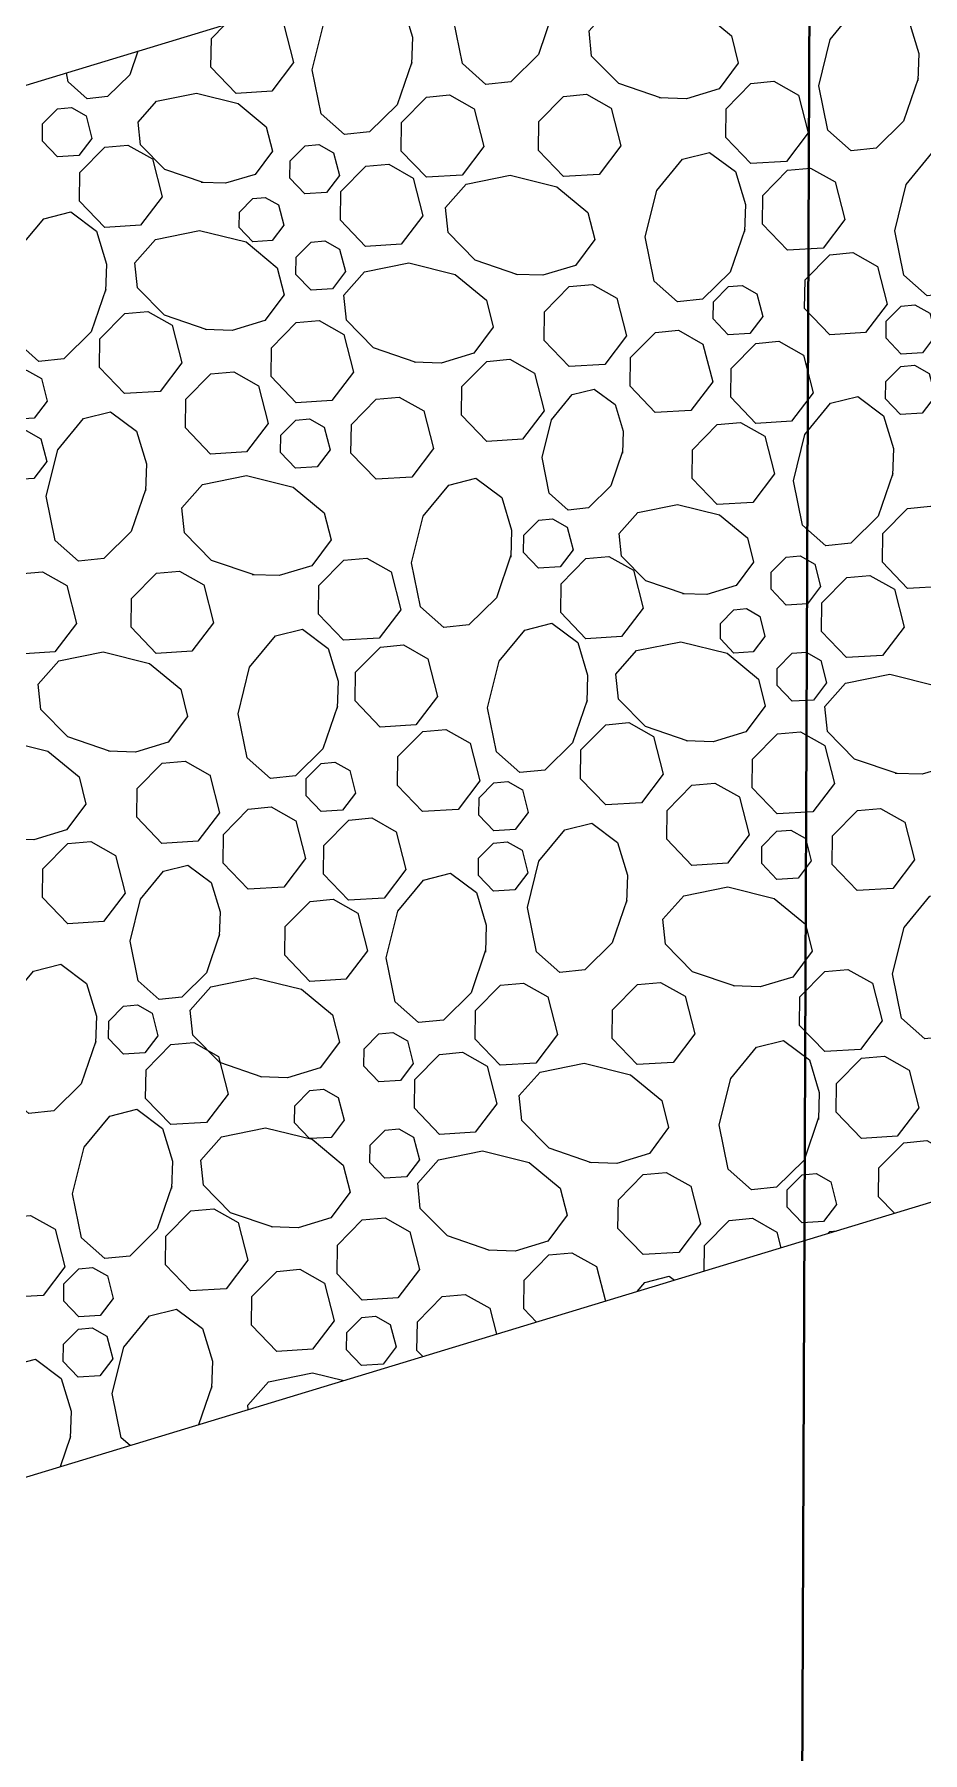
# Model space of a CAD drawing. Header units: inches. Extents: x -5337 to 1057, y 15227 to 19227.
# Drawn here: x -1585.81 to -1583.441, y 18860.726 to 18865.306 of the extents above; entities that cross this region are included whole.
import ezdxf

# ---------------------------------------------------------------- set-up
doc = ezdxf.new("R2010")
doc.units = ezdxf.units.IN
doc.header["$LTSCALE"] = 150
doc.header["$MEASUREMENT"] = 0
doc.layers.add('COMT-MIN', color=84, linetype='Continuous')
doc.layers.add('PAVING', color=7, linetype='Continuous')

msp = doc.modelspace()

# ---------------------------------------------------------------- linework, layer by layer
at = {"layer": 'COMT-MIN', "color": 5, "linetype": 'Continuous', "lineweight": 40}
msp.add_line((-1583.7656, 18859.8976), (-1583.6539, 18887.0124), dxfattribs=at)
msp.add_arc((-1587.1311, 18868.0544), 2.8, 178.8584, 359.4281, dxfattribs=at)
at = {"layer": 'PAVING', "color": 1, "flags": 128}
msp.add_lwpolyline([(-1581.3393, 18862.8249), (-1582.3708, 18866.222), (-1589.1649, 18864.1591), (-1588.1333, 18860.7621)], close=True, dxfattribs=at)
for points in [[(-1584.4271, 18865.3658), (-1584.466, 18865.2523), (-1584.5394, 18865.1801), (-1584.6062, 18865.1731), (-1584.6686, 18865.2284), (-1584.6923, 18865.346), (-1584.6616, 18865.4701), (-1584.5996, 18865.5452)], [(-1584.8037, 18865.2322), (-1584.8426, 18865.1185), (-1584.916, 18865.0463), (-1584.9829, 18865.0394), (-1585.0451, 18865.0946), (-1585.069, 18865.2122), (-1585.0381, 18865.3363), (-1584.9696, 18865.4194), (-1584.8974, 18865.4375), (-1584.8284, 18865.3861), (-1584.802, 18865.299), (-1584.8045, 18865.2269)], [(-1584.1381, 18865.1363), (-1584.2518, 18865.175), (-1584.324, 18865.2484), (-1584.331, 18865.3154), (-1584.2757, 18865.3776), (-1584.1581, 18865.4014), (-1584.034, 18865.3706), (-1583.9509, 18865.3021), (-1583.9328, 18865.2299), (-1583.9842, 18865.1609), (-1584.0714, 18865.1346), (-1584.1435, 18865.1371)], [(-1583.4532, 18865.1888), (-1583.4921, 18865.0753), (-1583.5654, 18865.003), (-1583.6323, 18864.9961), (-1583.6945, 18865.0513), (-1583.7184, 18865.169), (-1583.6877, 18865.293), (-1583.619, 18865.3761), (-1583.5469, 18865.3942), (-1583.4779, 18865.3429), (-1583.4516, 18865.2556), (-1583.454, 18865.1835)], [(-1585.1451, 18865.3314), (-1585.1193, 18865.231), (-1585.177, 18865.155), (-1585.2723, 18865.1492), (-1585.3392, 18865.219), (-1585.3381, 18865.2956), (-1585.3023, 18865.3319)], [(-1585.5345, 18865.2614), (-1585.5558, 18865.1989), (-1585.6153, 18865.1404), (-1585.6693, 18865.1349), (-1585.7198, 18865.1795), (-1585.7247, 18865.2036)], [(-1583.7723, 18865.1443), (-1583.7467, 18865.0438), (-1583.8043, 18864.9678), (-1583.8996, 18864.9621), (-1583.9665, 18865.0319), (-1583.9655, 18865.1083), (-1583.8992, 18865.1755), (-1583.8378, 18865.1813), (-1583.7724, 18865.1443)], [(-1585.3602, 18864.9111), (-1585.4624, 18864.9461), (-1585.5274, 18865.0121), (-1585.5337, 18865.0723), (-1585.484, 18865.1283), (-1585.378, 18865.1497), (-1585.2664, 18865.1219), (-1585.1917, 18865.0603), (-1585.1753, 18864.9954), (-1585.2216, 18864.9333), (-1585.3002, 18864.9096), (-1585.3649, 18864.9117)], [(-1584.6375, 18865.1078), (-1584.6117, 18865.0073), (-1584.6695, 18864.9313), (-1584.7647, 18864.9257), (-1584.8316, 18864.9954), (-1584.8306, 18865.0719), (-1584.7644, 18865.1391), (-1584.7029, 18865.1448), (-1584.6376, 18865.1078)], [(-1584.272, 18865.1096), (-1584.2462, 18865.0091), (-1584.304, 18864.9331), (-1584.3992, 18864.9274), (-1584.4661, 18864.9971), (-1584.4651, 18865.0737), (-1584.3989, 18865.1408), (-1584.3375, 18865.1466), (-1584.272, 18865.1096)], [(-1585.672, 18865.0894), (-1585.6566, 18865.0291), (-1585.6912, 18864.9835), (-1585.7484, 18864.9801), (-1585.7885, 18865.0219), (-1585.788, 18865.0678), (-1585.7482, 18865.1081), (-1585.7113, 18865.1116), (-1585.672, 18865.0894)], [(-1585.4953, 18864.9742), (-1585.4696, 18864.8737), (-1585.5274, 18864.7977), (-1585.6226, 18864.792), (-1585.6895, 18864.8617), (-1585.6885, 18864.9383), (-1585.6222, 18865.0054), (-1585.5608, 18865.0112), (-1585.4954, 18864.9742)], [(-1585.0122, 18864.9909), (-1584.9968, 18864.9306), (-1585.0313, 18864.885), (-1585.0885, 18864.8816), (-1585.1287, 18864.9235), (-1585.128, 18864.9694), (-1585.0882, 18865.0096), (-1585.0515, 18865.0131), (-1585.0122, 18864.9909)], [(-1583.2504, 18864.8022), (-1583.2893, 18864.6885), (-1583.3627, 18864.6164), (-1583.4295, 18864.6093), (-1583.4918, 18864.6646), (-1583.5156, 18864.7823), (-1583.4848, 18864.9063), (-1583.4163, 18864.9895), (-1583.3441, 18865.0075), (-1583.2751, 18864.9562), (-1583.2488, 18864.8689), (-1583.2512, 18864.7969)], [(-1584.7997, 18864.9235), (-1584.7739, 18864.8231), (-1584.8317, 18864.7471), (-1584.9269, 18864.7413), (-1584.9938, 18864.8111), (-1584.9928, 18864.8878), (-1584.9265, 18864.9547), (-1584.8651, 18864.9605), (-1584.7997, 18864.9235)], [(-1583.9157, 18864.7865), (-1583.9546, 18864.6728), (-1584.028, 18864.6006), (-1584.0948, 18864.5936), (-1584.1571, 18864.6489), (-1584.1809, 18864.7666), (-1584.15, 18864.8906), (-1584.0815, 18864.9737), (-1584.0094, 18864.9918), (-1583.9404, 18864.9405), (-1583.914, 18864.8532), (-1583.9165, 18864.7812)], [(-1584.5212, 18864.6658), (-1584.6348, 18864.7047), (-1584.707, 18864.778), (-1584.7139, 18864.8449), (-1584.6587, 18864.9072), (-1584.541, 18864.9309), (-1584.4169, 18864.9001), (-1584.3339, 18864.8317), (-1584.3157, 18864.7594), (-1584.3671, 18864.6906), (-1584.4543, 18864.6641), (-1584.5265, 18864.6666)], [(-1583.6746, 18864.913), (-1583.6489, 18864.8126), (-1583.7065, 18864.7366), (-1583.8019, 18864.7308), (-1583.8687, 18864.8006), (-1583.8678, 18864.8771), (-1583.8014, 18864.9442), (-1583.74, 18864.95), (-1583.6746, 18864.913)], [(-1585.159, 18864.8519), (-1585.1451, 18864.7976), (-1585.1762, 18864.7566), (-1585.2277, 18864.7535), (-1585.2637, 18864.7912), (-1585.2633, 18864.8325), (-1585.2274, 18864.8687), (-1585.1943, 18864.8719), (-1585.159, 18864.8519)], [(-1585.6194, 18864.6276), (-1585.6583, 18864.5139), (-1585.7316, 18864.4418), (-1585.7985, 18864.4348), (-1585.8607, 18864.4901), (-1585.8846, 18864.6077), (-1585.8538, 18864.7317), (-1585.7852, 18864.8149), (-1585.7132, 18864.833), (-1585.6441, 18864.7816), (-1585.6177, 18864.6943), (-1585.6202, 18864.6222)], [(-1585.3496, 18864.5186), (-1585.4632, 18864.5575), (-1585.5354, 18864.6308), (-1585.5424, 18864.6976), (-1585.4872, 18864.76), (-1585.3694, 18864.7838), (-1585.2455, 18864.753), (-1585.1624, 18864.6844), (-1585.1443, 18864.6123), (-1585.1955, 18864.5433), (-1585.2828, 18864.5169), (-1585.3549, 18864.5193)], [(-1584.996, 18864.7341), (-1584.9805, 18864.6739), (-1585.0152, 18864.6283), (-1585.0723, 18864.6249), (-1585.1125, 18864.6667), (-1585.1119, 18864.7127), (-1585.0721, 18864.7529), (-1585.0353, 18864.7564), (-1584.9961, 18864.7341)], [(-1583.5617, 18864.6878), (-1583.5359, 18864.5873), (-1583.5937, 18864.5114), (-1583.6889, 18864.5056), (-1583.7559, 18864.5755), (-1583.7548, 18864.6519), (-1583.6885, 18864.7191), (-1583.6271, 18864.7247), (-1583.5617, 18864.6878)], [(-1584.7921, 18864.432), (-1584.9057, 18864.4709), (-1584.9779, 18864.5442), (-1584.9849, 18864.6112), (-1584.9296, 18864.6734), (-1584.8119, 18864.6972), (-1584.6879, 18864.6664), (-1584.6048, 18864.5979), (-1584.5868, 18864.5257), (-1584.638, 18864.4568), (-1584.7253, 18864.4304), (-1584.7974, 18864.4327)], [(-1584.2567, 18864.6031), (-1584.2308, 18864.5026), (-1584.2886, 18864.4267), (-1584.3838, 18864.4209), (-1584.4508, 18864.4907), (-1584.4497, 18864.5672), (-1584.3835, 18864.6343), (-1584.3221, 18864.6401), (-1584.2567, 18864.6031)], [(-1583.8832, 18864.6151), (-1583.8678, 18864.5548), (-1583.9025, 18864.5092), (-1583.9596, 18864.5058), (-1583.9996, 18864.5477), (-1583.9991, 18864.5935), (-1583.9594, 18864.6339), (-1583.9225, 18864.6373), (-1583.8833, 18864.6151)], [(-1583.4224, 18864.5636), (-1583.4069, 18864.5033), (-1583.4416, 18864.4577), (-1583.4988, 18864.4543), (-1583.5389, 18864.4962), (-1583.5383, 18864.5421), (-1583.4985, 18864.5823), (-1583.4617, 18864.5858), (-1583.4225, 18864.5635)], [(-1585.4423, 18864.5311), (-1585.4165, 18864.4306), (-1585.4743, 18864.3547), (-1585.5695, 18864.3489), (-1585.6365, 18864.4187), (-1585.6354, 18864.4952), (-1585.569, 18864.5623), (-1585.5077, 18864.5681), (-1585.4423, 18864.531)], [(-1584.9849, 18864.5068), (-1584.9591, 18864.4063), (-1585.0168, 18864.3304), (-1585.1121, 18864.3246), (-1585.179, 18864.3944), (-1585.178, 18864.4709), (-1585.1116, 18864.538), (-1585.0503, 18864.5438), (-1584.9849, 18864.5068)], [(-1584.027, 18864.4807), (-1584.0012, 18864.3802), (-1584.059, 18864.3042), (-1584.1542, 18864.2986), (-1584.221, 18864.3683), (-1584.2201, 18864.4449), (-1584.1539, 18864.512), (-1584.0925, 18864.5177), (-1584.027, 18864.4807)], [(-1583.7589, 18864.4515), (-1583.7332, 18864.351), (-1583.791, 18864.2751), (-1583.8861, 18864.2693), (-1583.9531, 18864.3391), (-1583.9521, 18864.4156), (-1583.8858, 18864.4827), (-1583.8244, 18864.4885), (-1583.7591, 18864.4515)], [(-1585.7914, 18864.389), (-1585.776, 18864.3287), (-1585.8105, 18864.2832), (-1585.8677, 18864.2797), (-1585.9079, 18864.3216), (-1585.9073, 18864.3675), (-1585.8676, 18864.4078), (-1585.8307, 18864.4112), (-1585.7914, 18864.389)], [(-1585.2127, 18864.3699), (-1585.187, 18864.2693), (-1585.2447, 18864.1934), (-1585.34, 18864.1877), (-1585.4068, 18864.2574), (-1585.4059, 18864.334), (-1585.3395, 18864.4011), (-1585.2782, 18864.4068), (-1585.2128, 18864.3698)], [(-1584.4765, 18864.4036), (-1584.4508, 18864.3031), (-1584.5086, 18864.2272), (-1584.6038, 18864.2214), (-1584.6706, 18864.2912), (-1584.6697, 18864.3678), (-1584.6034, 18864.4348), (-1584.542, 18864.4406), (-1584.4766, 18864.4036)], [(-1583.4237, 18864.4028), (-1583.4081, 18864.3424), (-1583.4429, 18864.2969), (-1583.5, 18864.2935), (-1583.5402, 18864.3353), (-1583.5396, 18864.3813), (-1583.4998, 18864.4215), (-1583.463, 18864.4249), (-1583.4237, 18864.4028)], [(-1584.2413, 18864.1946), (-1584.2727, 18864.1026), (-1584.3322, 18864.044), (-1584.3863, 18864.0385), (-1584.4368, 18864.0832), (-1584.4561, 18864.1784), (-1584.4311, 18864.279), (-1584.3756, 18864.3463), (-1584.3171, 18864.3609), (-1584.2613, 18864.3194), (-1584.2399, 18864.2487), (-1584.2419, 18864.1903)], [(-1584.7716, 18864.3026), (-1584.7458, 18864.2021), (-1584.8036, 18864.1262), (-1584.8989, 18864.1204), (-1584.9658, 18864.1902), (-1584.9648, 18864.2667), (-1584.8985, 18864.3338), (-1584.8372, 18864.3396), (-1584.7716, 18864.3026)], [(-1583.5207, 18864.1358), (-1583.5596, 18864.0222), (-1583.6329, 18863.95), (-1583.6998, 18863.9431), (-1583.762, 18863.9982), (-1583.7859, 18864.1159), (-1583.7551, 18864.24), (-1583.6866, 18864.3231), (-1583.6144, 18864.3413), (-1583.5454, 18864.2898), (-1583.519, 18864.2026), (-1583.5215, 18864.1306)], [(-1585.5131, 18864.095), (-1585.5519, 18863.9814), (-1585.6253, 18863.9092), (-1585.6922, 18863.9023), (-1585.7545, 18863.9575), (-1585.7783, 18864.0751), (-1585.7475, 18864.1992), (-1585.679, 18864.2823), (-1585.6068, 18864.3004), (-1585.5378, 18864.249), (-1585.5115, 18864.1618), (-1585.5138, 18864.0897)], [(-1585.037, 18864.2597), (-1585.0216, 18864.1994), (-1585.0562, 18864.1539), (-1585.1133, 18864.1504), (-1585.1535, 18864.1922), (-1585.1529, 18864.2382), (-1585.1131, 18864.2784), (-1585.0764, 18864.2819), (-1585.0371, 18864.2597)], [(-1583.862, 18864.2351), (-1583.8362, 18864.1347), (-1583.894, 18864.0586), (-1583.9891, 18864.0529), (-1584.0561, 18864.1227), (-1584.0551, 18864.1993), (-1583.9888, 18864.2663), (-1583.9274, 18864.2721), (-1583.862, 18864.2351)], [(-1585.7927, 18864.2281), (-1585.7772, 18864.1679), (-1585.8118, 18864.1223), (-1585.869, 18864.1189), (-1585.9091, 18864.1607), (-1585.9085, 18864.2067), (-1585.8688, 18864.247), (-1585.8319, 18864.2503), (-1585.7927, 18864.2281)], [(-1585.2241, 18863.8654), (-1585.3378, 18863.9042), (-1585.4099, 18863.9776), (-1585.4169, 18864.0445), (-1585.3616, 18864.1067), (-1585.244, 18864.1305), (-1585.12, 18864.0997), (-1585.0369, 18864.0312), (-1585.0187, 18863.959), (-1585.0701, 18863.89), (-1585.1573, 18863.8637), (-1585.2295, 18863.8662)], [(-1584.5391, 18863.918), (-1584.578, 18863.8044), (-1584.6514, 18863.7322), (-1584.7182, 18863.7253), (-1584.7805, 18863.7805), (-1584.8043, 18863.8981), (-1584.7735, 18864.0221), (-1584.7049, 18864.1052), (-1584.6328, 18864.1233), (-1584.5639, 18864.0719), (-1584.5375, 18863.9847), (-1584.5399, 18863.9127)], [(-1584.0771, 18863.8148), (-1584.1794, 18863.8498), (-1584.2444, 18863.9157), (-1584.2506, 18863.9759), (-1584.201, 18864.032), (-1584.095, 18864.0535), (-1583.9834, 18864.0257), (-1583.9086, 18863.964), (-1583.8923, 18863.8991), (-1583.9385, 18863.837), (-1584.017, 18863.8132), (-1584.0819, 18863.8154)], [(-1583.3545, 18864.0115), (-1583.3287, 18863.911), (-1583.3864, 18863.835), (-1583.4816, 18863.8293), (-1583.5485, 18863.8991), (-1583.5475, 18863.9756), (-1583.4813, 18864.0427), (-1583.4199, 18864.0485), (-1583.3545, 18864.0114)], [(-1584.389, 18863.9931), (-1584.3736, 18863.9327), (-1584.4082, 18863.8872), (-1584.4653, 18863.8838), (-1584.5055, 18863.9257), (-1584.5048, 18863.9715), (-1584.4651, 18864.0117), (-1584.4283, 18864.0152), (-1584.389, 18863.993)], [(-1584.8583, 18863.8734), (-1584.8325, 18863.7729), (-1584.8902, 18863.6969), (-1584.9856, 18863.6912), (-1585.0525, 18863.761), (-1585.0514, 18863.8374), (-1584.9851, 18863.9046), (-1584.9237, 18863.9103), (-1584.8583, 18863.8734)], [(-1584.2123, 18863.8779), (-1584.1865, 18863.7773), (-1584.2443, 18863.7014), (-1584.3395, 18863.6956), (-1584.4065, 18863.7654), (-1584.4054, 18863.842), (-1584.3392, 18863.9091), (-1584.2778, 18863.9149), (-1584.2123, 18863.8778)], [(-1583.7291, 18863.8946), (-1583.7137, 18863.8343), (-1583.7483, 18863.7887), (-1583.8054, 18863.7853), (-1583.8456, 18863.8272), (-1583.845, 18863.8731), (-1583.8052, 18863.9133), (-1583.7683, 18863.9167), (-1583.7292, 18863.8946)], [(-1585.7234, 18863.8369), (-1585.6976, 18863.7363), (-1585.7554, 18863.6605), (-1585.8506, 18863.6547), (-1585.9175, 18863.7245), (-1585.9165, 18863.801), (-1585.8503, 18863.8682), (-1585.7888, 18863.8739), (-1585.7235, 18863.8369)], [(-1585.358, 18863.8387), (-1585.3322, 18863.7382), (-1585.3899, 18863.6623), (-1585.4851, 18863.6565), (-1585.5521, 18863.7263), (-1585.551, 18863.8028), (-1585.4848, 18863.8699), (-1585.4234, 18863.8757), (-1585.358, 18863.8387)], [(-1583.5167, 18863.8272), (-1583.4908, 18863.7267), (-1583.5486, 18863.6507), (-1583.6439, 18863.645), (-1583.7108, 18863.7148), (-1583.7097, 18863.7914), (-1583.6435, 18863.8585), (-1583.5821, 18863.8642), (-1583.5167, 18863.8272)], [(-1583.8758, 18863.7555), (-1583.862, 18863.7013), (-1583.8931, 18863.6603), (-1583.9446, 18863.6571), (-1583.9807, 18863.6948), (-1583.9802, 18863.7361), (-1583.9444, 18863.7724), (-1583.9112, 18863.7756), (-1583.8759, 18863.7556)], [(-1585.0017, 18863.5156), (-1585.0405, 18863.402), (-1585.114, 18863.3297), (-1585.1808, 18863.3228), (-1585.243, 18863.3781), (-1585.2668, 18863.4957), (-1585.236, 18863.6197), (-1585.1675, 18863.7029), (-1585.0953, 18863.7209), (-1585.0264, 18863.6696), (-1585, 18863.5824), (-1585.0024, 18863.5103)], [(-1584.3363, 18863.5313), (-1584.3752, 18863.4176), (-1584.4486, 18863.3455), (-1584.5155, 18863.3385), (-1584.5777, 18863.3938), (-1584.6015, 18863.5113), (-1584.5707, 18863.6354), (-1584.5022, 18863.7186), (-1584.4301, 18863.7366), (-1584.3611, 18863.6853), (-1584.3347, 18863.598), (-1584.3372, 18863.526)], [(-1584.7605, 18863.6421), (-1584.7348, 18863.5417), (-1584.7924, 18863.4657), (-1584.8877, 18863.46), (-1584.9546, 18863.5297), (-1584.9537, 18863.6062), (-1584.8873, 18863.6734), (-1584.826, 18863.6791), (-1584.7605, 18863.6421)], [(-1584.0666, 18863.4223), (-1584.1801, 18863.4612), (-1584.2523, 18863.5345), (-1584.2594, 18863.6014), (-1584.2041, 18863.6637), (-1584.0864, 18863.6875), (-1583.9624, 18863.6567), (-1583.8793, 18863.5881), (-1583.8612, 18863.5159), (-1583.9125, 18863.4471), (-1583.9998, 18863.4206), (-1584.0718, 18863.4231)], [(-1585.6071, 18863.395), (-1585.7207, 18863.4338), (-1585.7928, 18863.5072), (-1585.7998, 18863.574), (-1585.7445, 18863.6363), (-1585.6269, 18863.6601), (-1585.5029, 18863.6293), (-1585.4199, 18863.5608), (-1585.4017, 18863.4885), (-1585.453, 18863.4197), (-1585.5403, 18863.3932), (-1585.6123, 18863.3957)], [(-1583.713, 18863.6378), (-1583.6975, 18863.5776), (-1583.7322, 18863.532), (-1583.7893, 18863.5286), (-1583.8294, 18863.5704), (-1583.8288, 18863.6163), (-1583.789, 18863.6566), (-1583.7522, 18863.66), (-1583.713, 18863.6378)], [(-1583.5091, 18863.3358), (-1583.6227, 18863.3746), (-1583.6949, 18863.4479), (-1583.7018, 18863.5148), (-1583.6466, 18863.577), (-1583.5289, 18863.6009), (-1583.405, 18863.5701), (-1583.3218, 18863.5016), (-1583.3036, 18863.4294), (-1583.3551, 18863.3605), (-1583.4422, 18863.334), (-1583.5144, 18863.3365)], [(-1584.6476, 18863.4169), (-1584.6218, 18863.3164), (-1584.6796, 18863.2404), (-1584.7748, 18863.2347), (-1584.8418, 18863.3045), (-1584.8407, 18863.3811), (-1584.7744, 18863.4481), (-1584.7131, 18863.4539), (-1584.6476, 18863.4169)], [(-1584.1592, 18863.4348), (-1584.1335, 18863.3342), (-1584.1912, 18863.2583), (-1584.2864, 18863.2526), (-1584.3534, 18863.3223), (-1584.3524, 18863.3989), (-1584.2861, 18863.466), (-1584.2247, 18863.4718), (-1584.1593, 18863.4347)], [(-1583.7018, 18863.4104), (-1583.6761, 18863.3099), (-1583.7338, 18863.2341), (-1583.829, 18863.2283), (-1583.896, 18863.2981), (-1583.8949, 18863.3746), (-1583.8286, 18863.4417), (-1583.7673, 18863.4474), (-1583.7019, 18863.4105)], [(-1585.878, 18863.1611), (-1585.9916, 18863.2), (-1586.0639, 18863.2734), (-1586.0708, 18863.3403), (-1586.0156, 18863.4025), (-1585.8979, 18863.4264), (-1585.7739, 18863.3955), (-1585.6908, 18863.327), (-1585.6726, 18863.2549), (-1585.724, 18863.1859), (-1585.8113, 18863.1595), (-1585.8833, 18863.1619)], [(-1585.3426, 18863.3323), (-1585.3167, 18863.2318), (-1585.3746, 18863.1558), (-1585.4698, 18863.15), (-1585.5367, 18863.2199), (-1585.5357, 18863.2964), (-1585.4695, 18863.3634), (-1585.408, 18863.3692), (-1585.3426, 18863.3322)], [(-1584.9691, 18863.3443), (-1584.9537, 18863.2839), (-1584.9883, 18863.2383), (-1585.0456, 18863.2349), (-1585.0856, 18863.2768), (-1585.0851, 18863.3227), (-1585.0453, 18863.363), (-1585.0085, 18863.3664), (-1584.9692, 18863.3443)], [(-1584.5084, 18863.2927), (-1584.4929, 18863.2325), (-1584.5275, 18863.1869), (-1584.5846, 18863.1834), (-1584.6248, 18863.2253), (-1584.6242, 18863.2712), (-1584.5845, 18863.3115), (-1584.5476, 18863.3149), (-1584.5084, 18863.2926)], [(-1583.9297, 18863.2735), (-1583.9039, 18863.173), (-1583.9616, 18863.0971), (-1584.0568, 18863.0913), (-1584.1238, 18863.1612), (-1584.1228, 18863.2376), (-1584.0565, 18863.3047), (-1583.9952, 18863.3106), (-1583.9297, 18863.2736)], [(-1585.1129, 18863.2098), (-1585.0872, 18863.1094), (-1585.1449, 18863.0334), (-1585.2401, 18863.0276), (-1585.307, 18863.0975), (-1585.306, 18863.174), (-1585.2398, 18863.2411), (-1585.1784, 18863.247), (-1585.1129, 18863.2098)], [(-1584.8449, 18863.1807), (-1584.8192, 18863.0801), (-1584.8769, 18863.0041), (-1584.9721, 18862.9984), (-1585.0391, 18863.0682), (-1585.038, 18863.1447), (-1584.9717, 18863.2118), (-1584.9103, 18863.2176), (-1584.845, 18863.1806)], [(-1583.4886, 18863.2063), (-1583.4628, 18863.1058), (-1583.5206, 18863.0299), (-1583.6159, 18863.0241), (-1583.6828, 18863.0939), (-1583.6817, 18863.1704), (-1583.6154, 18863.2375), (-1583.554, 18863.2432), (-1583.4886, 18863.2063)], [(-1584.23, 18862.9987), (-1584.2689, 18862.8851), (-1584.3423, 18862.8128), (-1584.4092, 18862.8059), (-1584.4714, 18862.8611), (-1584.4952, 18862.9789), (-1584.4644, 18863.1029), (-1584.3959, 18863.186), (-1584.3238, 18863.2041), (-1584.2548, 18863.1527), (-1584.2284, 18863.0655), (-1584.2308, 18862.9935)], [(-1583.754, 18863.1635), (-1583.7385, 18863.1032), (-1583.7732, 18863.0575), (-1583.8303, 18863.0541), (-1583.8705, 18863.0959), (-1583.8699, 18863.1419), (-1583.8301, 18863.1822), (-1583.7932, 18863.1856), (-1583.7541, 18863.1634)], [(-1585.594, 18863.118), (-1585.5683, 18863.0175), (-1585.626, 18862.9415), (-1585.7212, 18862.9358), (-1585.7881, 18863.0056), (-1585.7871, 18863.0822), (-1585.7209, 18863.1492), (-1585.6595, 18863.155), (-1585.5941, 18863.118)], [(-1584.5096, 18863.1319), (-1584.4941, 18863.0715), (-1584.5288, 18863.026), (-1584.5859, 18863.0226), (-1584.6261, 18863.0644), (-1584.6255, 18863.1104), (-1584.5857, 18863.1506), (-1584.5489, 18863.1541), (-1584.5096, 18863.1319)], [(-1585.3162, 18862.9076), (-1585.3512, 18862.8053), (-1585.4171, 18862.7403), (-1585.4773, 18862.7341), (-1585.5335, 18862.7837), (-1585.5549, 18862.8896), (-1585.5271, 18863.0012), (-1585.4654, 18863.0761), (-1585.4005, 18863.0923), (-1585.3384, 18863.0461), (-1585.3147, 18862.9676), (-1585.3169, 18862.9027)], [(-1584.6066, 18862.865), (-1584.6455, 18862.7513), (-1584.7188, 18862.6791), (-1584.7857, 18862.6722), (-1584.848, 18862.7274), (-1584.8718, 18862.8451), (-1584.841, 18862.9691), (-1584.7725, 18863.0522), (-1584.7003, 18863.0704), (-1584.6313, 18863.0189), (-1584.605, 18862.9317), (-1584.6074, 18862.8597)], [(-1583.9411, 18862.769), (-1584.0546, 18862.8079), (-1584.1268, 18862.8812), (-1584.1338, 18862.9482), (-1584.0785, 18863.0104), (-1583.961, 18863.0342), (-1583.8369, 18863.0034), (-1583.7537, 18862.9349), (-1583.7357, 18862.8627), (-1583.7871, 18862.7937), (-1583.8743, 18862.7674), (-1583.9463, 18862.7698)], [(-1584.9479, 18862.9643), (-1584.9221, 18862.8637), (-1584.9799, 18862.7878), (-1585.0751, 18862.782), (-1585.142, 18862.8518), (-1585.141, 18862.9284), (-1585.0747, 18862.9954), (-1585.0133, 18863.0012), (-1584.9479, 18862.9643)], [(-1583.2561, 18862.8217), (-1583.295, 18862.7081), (-1583.3683, 18862.6358), (-1583.4352, 18862.6289), (-1583.4974, 18862.6842), (-1583.5213, 18862.8018), (-1583.4905, 18862.9258), (-1583.422, 18863.009), (-1583.3497, 18863.027), (-1583.2808, 18862.9757), (-1583.2543, 18862.8884), (-1583.2568, 18862.8163)], [(-1585.6462, 18862.6224), (-1585.6849, 18862.5088), (-1585.7584, 18862.4367), (-1585.8252, 18862.4297), (-1585.8875, 18862.485), (-1585.9114, 18862.6025), (-1585.8806, 18862.7266), (-1585.812, 18862.8097), (-1585.7399, 18862.8278), (-1585.6709, 18862.7764), (-1585.6445, 18862.6892), (-1585.6469, 18862.6171)], [(-1583.5752, 18862.7771), (-1583.5495, 18862.6765), (-1583.6072, 18862.6007), (-1583.7024, 18862.5949), (-1583.7694, 18862.6647), (-1583.7685, 18862.7412), (-1583.7021, 18862.8082), (-1583.6407, 18862.8141), (-1583.5753, 18862.777)], [(-1585.2022, 18862.5268), (-1585.3158, 18862.5656), (-1585.3879, 18862.6389), (-1585.3949, 18862.7058), (-1585.3397, 18862.768), (-1585.222, 18862.7919), (-1585.098, 18862.761), (-1585.0149, 18862.6925), (-1584.9967, 18862.6204), (-1585.0481, 18862.5515), (-1585.1354, 18862.525), (-1585.2074, 18862.5275)], [(-1584.4404, 18862.7406), (-1584.4146, 18862.6401), (-1584.4724, 18862.5642), (-1584.5676, 18862.5584), (-1584.6344, 18862.6282), (-1584.6334, 18862.7047), (-1584.5672, 18862.7717), (-1584.5059, 18862.7776), (-1584.4404, 18862.7405)], [(-1584.0749, 18862.7424), (-1584.0491, 18862.6419), (-1584.1069, 18862.5659), (-1584.2022, 18862.5602), (-1584.2691, 18862.63), (-1584.268, 18862.7065), (-1584.2018, 18862.7737), (-1584.1404, 18862.7793), (-1584.0749, 18862.7424)], [(-1585.496, 18862.6976), (-1585.4805, 18862.6372), (-1585.5153, 18862.5916), (-1585.5724, 18862.5882), (-1585.6125, 18862.6301), (-1585.6119, 18862.676), (-1585.5721, 18862.7162), (-1585.5352, 18862.7197), (-1585.496, 18862.6975)], [(-1585.3193, 18862.5823), (-1585.2936, 18862.4818), (-1585.3514, 18862.4058), (-1585.4466, 18862.4002), (-1585.5135, 18862.4699), (-1585.5124, 18862.5464), (-1585.4462, 18862.6136), (-1585.3847, 18862.6193), (-1585.3194, 18862.5823)], [(-1584.815, 18862.6237), (-1584.7996, 18862.5634), (-1584.8341, 18862.5178), (-1584.8914, 18862.5144), (-1584.9315, 18862.5563), (-1584.9309, 18862.6022), (-1584.8911, 18862.6424), (-1584.8543, 18862.6459), (-1584.815, 18862.6237)], [(-1583.7186, 18862.4193), (-1583.7574, 18862.3057), (-1583.8308, 18862.2334), (-1583.8978, 18862.2265), (-1583.96, 18862.2818), (-1583.9838, 18862.3994), (-1583.953, 18862.5234), (-1583.8844, 18862.6065), (-1583.8123, 18862.6247), (-1583.7433, 18862.5733), (-1583.717, 18862.4861), (-1583.7194, 18862.414)], [(-1584.6026, 18862.5563), (-1584.5768, 18862.4559), (-1584.6346, 18862.3798), (-1584.7298, 18862.3741), (-1584.7968, 18862.4439), (-1584.7956, 18862.5204), (-1584.7294, 18862.5875), (-1584.6681, 18862.5933), (-1584.6026, 18862.5563)], [(-1583.4775, 18862.5458), (-1583.4517, 18862.4453), (-1583.5094, 18862.3693), (-1583.6047, 18862.3636), (-1583.6717, 18862.4334), (-1583.6706, 18862.5099), (-1583.6043, 18862.577), (-1583.543, 18862.5829), (-1583.4775, 18862.5458)], [(-1584.324, 18862.2986), (-1584.4376, 18862.3375), (-1584.5098, 18862.4109), (-1584.5168, 18862.4777), (-1584.4615, 18862.5399), (-1584.3439, 18862.5638), (-1584.2199, 18862.5329), (-1584.1368, 18862.4644), (-1584.1186, 18862.3923), (-1584.17, 18862.3233), (-1584.2572, 18862.2969), (-1584.3293, 18862.2994)], [(-1584.9996, 18862.4723), (-1584.9842, 18862.4119), (-1585.0189, 18862.3664), (-1585.076, 18862.3629), (-1585.1161, 18862.4048), (-1585.1155, 18862.4507), (-1585.0758, 18862.491), (-1585.0389, 18862.4945), (-1584.9996, 18862.4722)], [(-1585.4433, 18862.2358), (-1585.4823, 18862.1221), (-1585.5556, 18862.0499), (-1585.6225, 18862.043), (-1585.6848, 18862.0982), (-1585.7085, 18862.2158), (-1585.6777, 18862.3398), (-1585.6092, 18862.423), (-1585.5371, 18862.4411), (-1585.468, 18862.3897), (-1585.4417, 18862.3025), (-1585.4442, 18862.2304)], [(-1585.1736, 18862.1267), (-1585.2872, 18862.1656), (-1585.3593, 18862.2389), (-1585.3664, 18862.3059), (-1585.3112, 18862.3681), (-1585.1934, 18862.3919), (-1585.0694, 18862.3611), (-1584.9863, 18862.2926), (-1584.9682, 18862.2204), (-1585.0195, 18862.1514), (-1585.1068, 18862.1251), (-1585.1789, 18862.1275)], [(-1584.7989, 18862.367), (-1584.7834, 18862.3067), (-1584.8181, 18862.2611), (-1584.8752, 18862.2576), (-1584.9153, 18862.2995), (-1584.9147, 18862.3454), (-1584.875, 18862.3857), (-1584.8381, 18862.3892), (-1584.7989, 18862.367)], [(-1583.5163, 18862.164), (-1583.5587, 18862.2082), (-1583.5577, 18862.2847), (-1583.4913, 18862.3519), (-1583.4301, 18862.3576), (-1583.3646, 18862.3206)], [(-1584.5951, 18862.0649), (-1584.7086, 18862.1037), (-1584.7809, 18862.177), (-1584.7878, 18862.2439), (-1584.7325, 18862.3062), (-1584.6149, 18862.3301), (-1584.4909, 18862.2992), (-1584.4077, 18862.2307), (-1584.3896, 18862.1585), (-1584.441, 18862.0896), (-1584.5282, 18862.0632), (-1584.6003, 18862.0656)], [(-1584.0596, 18862.2359), (-1584.0337, 18862.1354), (-1584.0916, 18862.0595), (-1584.1868, 18862.0537), (-1584.2537, 18862.1235), (-1584.2527, 18862.2001), (-1584.1864, 18862.2671), (-1584.125, 18862.2729), (-1584.0596, 18862.2359)], [(-1583.6862, 18862.248), (-1583.6707, 18862.1876), (-1583.7053, 18862.1421), (-1583.7625, 18862.1386), (-1583.8026, 18862.1805), (-1583.8021, 18862.2263), (-1583.7622, 18862.2666), (-1583.7254, 18862.2701), (-1583.6862, 18862.2479)], [(-1585.7546, 18862.1214), (-1585.7288, 18862.0209), (-1585.7865, 18861.9449), (-1585.8818, 18861.9392), (-1585.9487, 18862.009), (-1585.9477, 18862.0856), (-1585.8814, 18862.1527), (-1585.82, 18862.1583), (-1585.7547, 18862.1214)], [(-1585.2662, 18862.1392), (-1585.2405, 18862.0387), (-1585.2982, 18861.9628), (-1585.3934, 18861.957), (-1585.4603, 18862.0268), (-1585.4594, 18862.1033), (-1585.393, 18862.1705), (-1585.3317, 18862.1762), (-1585.2662, 18862.1391)], [(-1584.8088, 18862.1149), (-1584.7831, 18862.0144), (-1584.8407, 18861.9384), (-1584.936, 18861.9327), (-1585.003, 18862.0025), (-1585.0019, 18862.079), (-1584.9356, 18862.1461), (-1584.8743, 18862.152), (-1584.8089, 18862.1148)], [(-1584.0238, 18862.0098), (-1584.023, 18862.0777), (-1583.9568, 18862.1447), (-1583.8954, 18862.1505), (-1583.8299, 18862.1135)], [(-1583.8299, 18862.1135), (-1583.8191, 18862.0719)], [(-1583.6942, 18862.1099), (-1583.6887, 18862.1155), (-1583.6701, 18862.1172)], [(-1584.4712, 18861.874), (-1584.5051, 18861.9093), (-1584.5041, 18861.9859), (-1584.4378, 18862.0528), (-1584.3765, 18862.0587), (-1584.311, 18862.0217)], [(-1584.311, 18862.0217), (-1584.2874, 18861.9298)], [(-1585.6154, 18861.9972), (-1585.5999, 18861.9369), (-1585.6346, 18861.8913), (-1585.6917, 18861.8879), (-1585.7319, 18861.9297), (-1585.7313, 18861.9756), (-1585.6914, 18862.0159), (-1585.6547, 18862.0194), (-1585.6154, 18861.9972)], [(-1585.0366, 18861.978), (-1585.0109, 18861.8775), (-1585.0686, 18861.8015), (-1585.1639, 18861.7958), (-1585.2308, 18861.8656), (-1585.2298, 18861.9421), (-1585.1635, 18862.0092), (-1585.1021, 18862.015), (-1585.0368, 18861.978)], [(-1584.2023, 18861.9556), (-1584.1824, 18861.9798), (-1584.1175, 18861.996), (-1584.1034, 18861.9857)], [(-1584.7741, 18861.782), (-1584.7898, 18861.7983), (-1584.7888, 18861.8748), (-1584.7224, 18861.942), (-1584.661, 18861.9477), (-1584.5957, 18861.9108)], [(-1585.555, 18861.5448), (-1585.5784, 18861.5656), (-1585.6023, 18861.6833), (-1585.5714, 18861.8073), (-1585.5029, 18861.8905), (-1585.4308, 18861.9086), (-1585.3618, 18861.8572), (-1585.3354, 18861.7698), (-1585.3379, 18861.6979)], [(-1584.861, 18861.8679), (-1584.8456, 18861.8076), (-1584.8801, 18861.7619), (-1584.9373, 18861.7585), (-1584.9775, 18861.8004), (-1584.9769, 18861.8463), (-1584.9371, 18861.8865), (-1584.9002, 18861.89), (-1584.861, 18861.8678)], [(-1584.5957, 18861.9108), (-1584.5778, 18861.8416)], [(-1585.6166, 18861.8363), (-1585.6011, 18861.776), (-1585.6358, 18861.7305), (-1585.6929, 18861.727), (-1585.7331, 18861.7689), (-1585.7325, 18861.8148), (-1585.6927, 18861.8551), (-1585.6559, 18861.8585), (-1585.6166, 18861.8363)], [(-1585.948, 18861.4256), (-1585.9549, 18861.4318), (-1585.9788, 18861.5495), (-1585.948, 18861.6735), (-1585.8795, 18861.7566), (-1585.8073, 18861.7748), (-1585.7383, 18861.7234), (-1585.7119, 18861.6362), (-1585.7144, 18861.5641)], [(-1585.337, 18861.7031), (-1585.3722, 18861.6004)], [(-1585.2396, 18861.6406), (-1585.2409, 18861.6526), (-1585.1855, 18861.7148), (-1585.068, 18861.7387), (-1584.9848, 18861.718)], [(-1585.7135, 18861.5694), (-1585.7413, 18861.4883)]]:
    msp.add_lwpolyline(points, dxfattribs=at)

doc.saveas('drawing.dxf')
